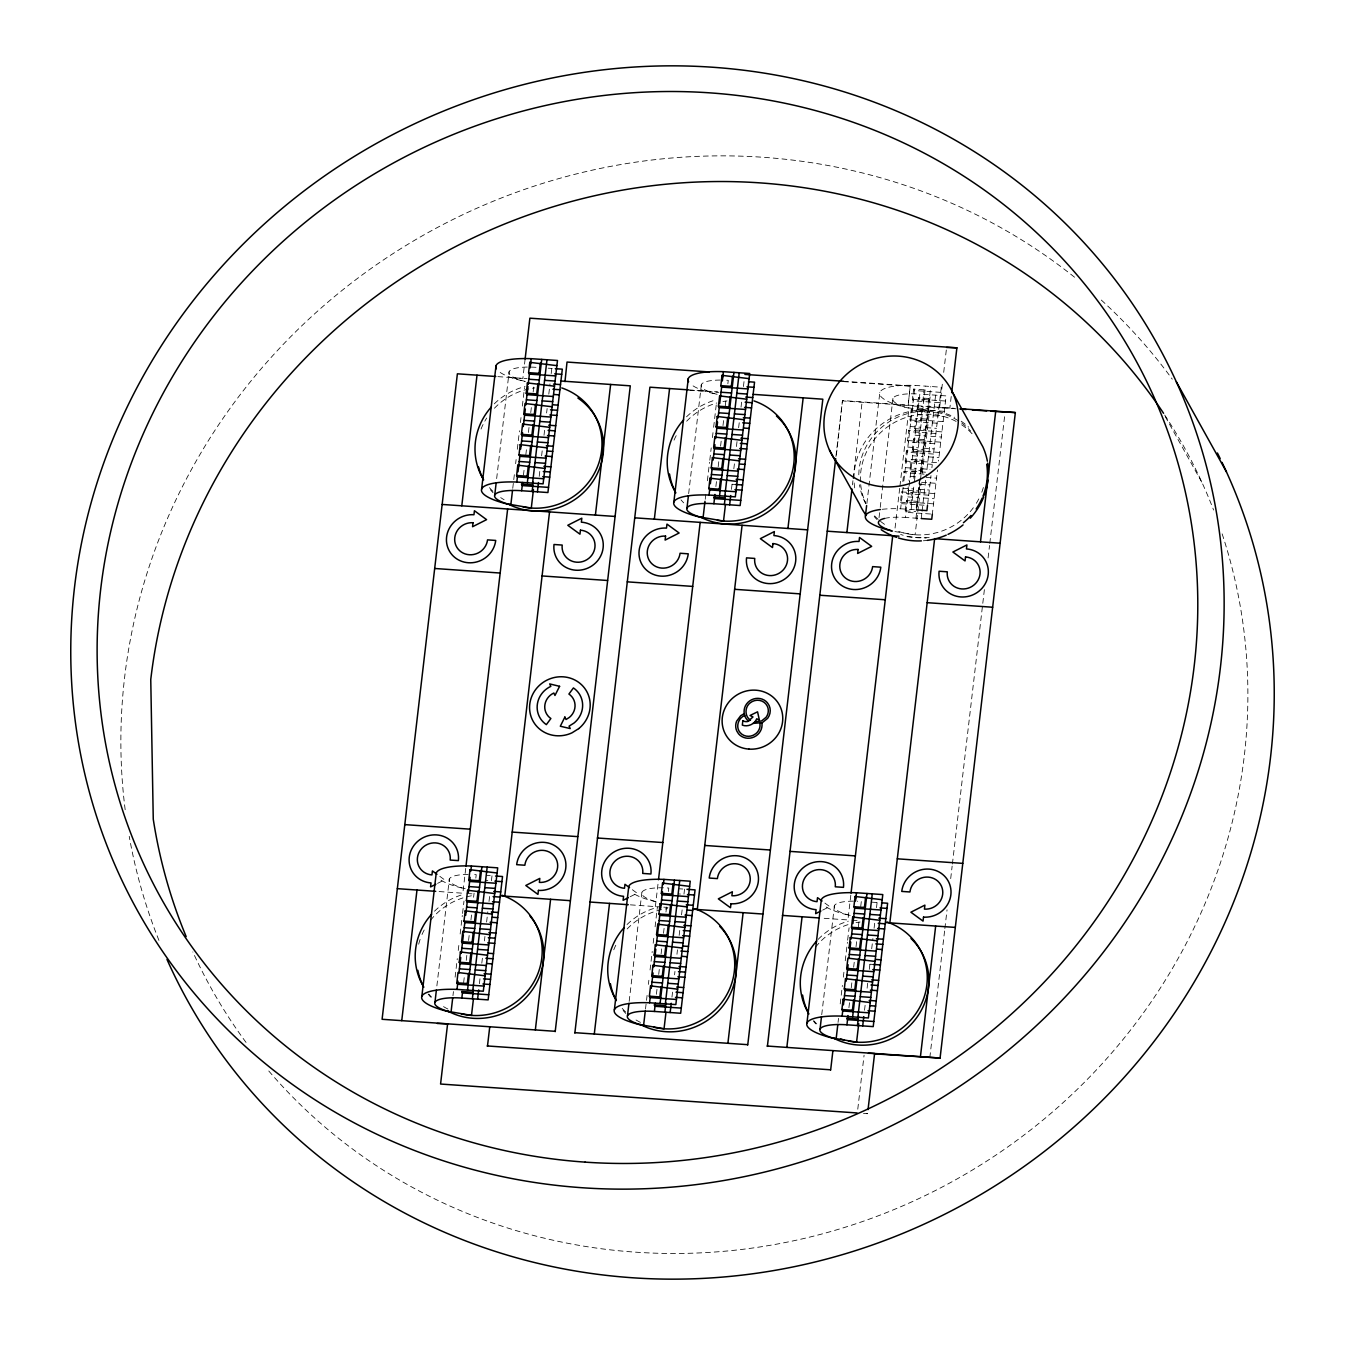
<?xml version="1.0" encoding="UTF-8"?>
<svg xmlns="http://www.w3.org/2000/svg" width="1345" height="1345" viewBox="0 0 1345 1345"><rect width="100%" height="100%" fill="white"/><g stroke="black" fill="none" stroke-linecap="round" stroke-linejoin="round"><path stroke-width="0.75" stroke-dasharray="5 3.75" d="M436.873 985.919L449.348 878.991M496.658 478.585L509.133 371.657M465.723 868.416L462.831 893.214L437.814 891.466M525.105 359.149L522.869 378.365L512.596 377.995M452.962 995.687L453.433 991.568M455.114 977.176L457.283 958.666M458.241 950.444L458.964 944.274M460.158 934.002L462.31 915.491M462.546 913.44L463.991 901.1M512.748 488.336L514.429 473.944M515.639 463.672L516.11 459.553M517.304 449.264L519.473 430.77M520.431 422.549L521.154 416.378M522.348 406.089L524.5 387.579M463.638 982.64L464.479 975.444M466.244 960.364L466.883 954.883M468.564 940.491L469.287 934.321M470.952 919.93L471.675 913.759M473.591 897.3L474.079 893.198M475.827 878.117L476.231 874.687A32.112 8.188 6.7 0 0 472.162 874.469M523.44 475.289L524.281 468.094M525.845 454.728L526.668 447.532M528.434 432.451L529.073 426.97M530.754 412.579L531.477 406.409M533.158 392.017L533.864 385.847M479.408 983.733L480.131 977.563M481.813 963.171L482.536 957.001M484.419 940.895L484.94 936.439M486.604 922.048L487.815 911.776M489.008 901.486L489.731 895.316M492.001 875.78L491.413 880.925L486.15 880.555M539.211 476.399L539.933 470.229M541.615 455.82L542.321 449.667M544.002 435.259L544.725 429.105M546.608 412.982L547.129 408.527M548.81 394.135L550.004 383.863M551.198 373.574L551.803 368.446M629.174 1001.352L641.884 892.374M688.657 493.632L701.367 384.653M655.368 906.58L658.26 881.782M645.499 1009.053L647.18 994.661M648.391 984.389L648.862 980.27M650.055 969.98L652.224 951.487M653.182 943.248L653.905 937.095M655.099 926.806L657.251 908.295M705.234 499.281L706.192 491.059M707.386 480.77L709.538 462.26M709.79 460.209L711.219 447.868M712.413 437.596L713.388 429.358M713.623 427.306L716.263 404.694M656.394 994.291L657.033 988.81M658.714 974.419L659.42 968.249M661.101 953.857L661.824 947.687M663.505 933.295L664.228 927.125M665.977 912.044L666.616 906.564M668.381 891.483L668.784 888.053A32.112 8.188 6.7 0 0 642.607 891.382A32.112 8.188 6.7 0 0 654.712 901.318L657.974 902.125M715.876 486.571L716.515 481.09M718.18 466.698L718.903 460.528M720.584 446.137L721.307 439.966M722.988 425.575L723.711 419.405M725.258 406.039L726.098 398.843M727.864 383.762L728.267 380.332A32.112 8.188 6.7 0 0 724.182 380.131M671.962 997.099L672.685 990.946M674.551 974.822L674.955 971.409M676.955 954.261L677.476 949.805M679.158 935.414L679.881 929.244M681.545 914.852L682.268 908.682M684.555 889.146L683.949 894.29L678.687 893.937M731.445 489.378L732.168 483.225M733.832 468.817L734.555 462.646M736.438 446.54L737.43 437.982M738.64 427.693L739.363 421.523M741.028 407.131L741.751 400.961M743.432 386.57L744.037 381.425M835.934 456.543L842.474 400.558L954.042 408.308M836.355 455.047L842.474 400.558M852.444 484.856L852.932 480.72M853.167 478.635L862.111 401.92M866.886 503.484L879.832 392.437A48.504 12.374 6.7 0 1 915.003 385.41L941.298 387.225L931.9 467.774M879.042 517.657L880 509.419M880.235 507.368L892.945 398.389M821.728 1014.718L834.421 905.74M850.813 895.165L847.922 919.946L822.905 918.215M843.231 381.24L910.195 385.897L908.161 405.467L842.676 400.911M908.161 405.467L910.195 385.897M899.687 488.336L894.644 531.527L915.104 534.789L921.09 483.393M899.923 486.285L909.035 408.14L906.866 407.72A48.504 12.374 6.7 0 1 879.832 392.437M838.053 1022.419L838.523 1018.316M840.205 1003.925L842.374 985.414M843.332 977.193L844.038 971.023M845.248 960.734L847.4 942.24M847.636 940.172L849.082 927.831M923.998 505.216L901.217 503.635L900.41 502.189L901.621 491.917L912.129 492.64L912.936 494.086M915.34 473.524L914.533 472.078L904.008 471.355L902.814 481.628L903.621 483.074L915.003 385.41M932.304 464.344L906.009 462.512L905.219 461.066L906.412 450.794L916.92 451.517L917.727 452.962M934.708 443.783L908.413 441.95L907.606 440.504L908.816 430.232L919.324 430.955L920.131 432.401M937.095 423.221L910.817 421.388L910.01 419.943L911.204 409.67L921.728 410.393L922.519 411.839M939.499 402.659L913.205 400.827L912.414 399.381L913.608 389.092L924.116 389.831L924.923 391.277M882.186 509.301A48.504 12.374 6.7 0 1 900.629 508.78L903.504 484.099M930.589 514.009L906.042 512.311L905.235 510.865L906.446 500.575L916.954 501.315L917.761 502.761M934.725 493.565L908.447 491.749L908.127 486.184M935.616 395.178L926.621 472.28L910.851 471.187L910.044 469.741L911.237 459.452L921.745 460.192L922.552 461.638M939.533 452.441L913.238 450.625L912.431 449.18L913.642 438.89L924.149 439.63L924.956 441.076M941.92 431.879L915.642 430.064L914.835 428.618L916.029 418.329L926.554 419.068L927.361 420.514M944.324 411.318L918.03 409.502L917.24 408.056L918.433 397.767L928.941 398.507L929.748 399.953M884.556 518.447A32.112 8.188 6.7 0 1 905.454 517.455L919.829 394.068L946.123 395.901L938.524 461.016M848.93 1007.674L849.569 1002.193M851.25 987.785L851.973 981.615M853.655 967.223L854.361 961.053M856.042 946.661L856.933 939.129M858.329 927.125L859.169 919.93M860.716 906.564L861.321 901.436A32.112 8.188 6.7 0 0 857.253 901.217M911.742 504.375L910.935 502.929L912.129 492.64M913.81 478.248L914.533 472.078M916.533 463.252L915.726 461.806L916.92 451.517M918.938 442.673L918.131 441.244L919.324 430.955M921.325 422.111L920.518 420.666L921.728 410.393M923.729 401.55L922.922 400.104L924.116 389.831M911.137 509.503L913.928 485.511M914.381 481.745L925.528 386.133M916.231 507.485L916.954 501.315M918.954 492.472L918.147 491.026L919.358 480.753M921.359 471.91L920.552 470.464L921.745 460.192M923.763 451.348L922.956 449.903L924.149 439.63M926.15 430.787L925.343 429.341L926.554 419.068M928.554 410.225L927.747 408.779L928.941 398.507M916.399 509.873L920.114 477.996M920.585 473.894L930.774 386.503M915.962 518.178L916.567 513.033M917.273 506.863L920.165 482.199L935.935 483.292M920.4 480.131L930.353 394.808M922.3 473.104L929.496 411.419L905.773 407.333A32.112 8.188 6.7 0 1 893.668 397.397A32.112 8.188 6.7 0 1 919.829 394.068M921.813 513.403L921.224 518.548L905.454 517.455M922.065 511.352L926.369 474.331M865.104 1005.337L864.499 1010.482L861.002 1010.229M867.105 988.205L868.097 979.631M869.307 969.358L870.013 963.188M871.694 948.797L872.905 938.507M874.099 928.235L874.822 922.065M876.503 907.656L877.091 902.529M927.63 504.442L930.992 475.642M857.774 1109.171L864.078 1055.203M955.976 408.779L939.6 407.653L942.744 380.669M943.702 372.363L946.611 347.447M932.219 515.169L937.482 469.926M951.218 396.489L949.873 408.023L939.6 407.653M929.815 1057.674L944.627 930.656M944.862 928.571L947.048 909.842M950.696 878.604L952.142 866.113M952.394 864.028L984.439 589.177M988.087 557.956L989.55 545.448M989.785 543.38L1004.849 414.277M437.562 883.379L444.573 879.832L438.504 875.376M630.116 896.762L637.126 893.214L631.04 888.742M822.652 910.128L829.663 906.58L823.594 902.125M863.456 1113.542L867.575 1113.677L863.389 1113.391M843.433 381.61L910.397 386.25M940.693 392.37L914.415 390.538L913.608 389.092M548.155 368.177L552.207 368.463M945.518 401.045L919.24 399.213L918.433 397.767M912.414 399.381L922.922 400.104M497.869 376.634L527.055 378.651M688.354 389.848L717.591 391.883M689.699 390.302L718.869 392.32M912.616 405.971L923.124 406.694M928.386 407.064L938.894 407.787M917.24 408.056L927.747 408.779M938.306 412.932L912.011 411.099L911.204 409.67M917.441 414.63L927.949 415.37M933.211 415.739L943.719 416.462M943.131 421.607L916.836 419.774L916.029 418.329M910.01 419.943L920.518 420.666M910.212 426.533L920.72 427.256M925.982 427.626L936.507 428.349M914.835 428.618L925.343 429.341M935.901 433.493L909.607 431.678L908.816 430.232M915.037 435.208L925.562 435.931M930.807 436.301L941.332 437.024M940.727 442.169L914.432 440.336L913.642 438.89M907.606 440.504L918.131 441.244M907.808 447.095L918.332 447.818M923.595 448.188L934.102 448.911M912.431 449.18L922.956 449.903M933.497 454.055L907.219 452.239L906.412 450.794M912.633 455.77L923.158 456.493M928.42 456.863L938.928 457.586M936.574 462.613L912.044 460.898L911.237 459.452M905.219 461.066L915.726 461.806M905.42 467.656L915.928 468.379M921.19 468.749L929.95 469.355M910.044 469.741L920.552 470.464M924.099 474.129L904.815 472.801L904.008 471.355M910.246 476.332L917.256 476.819M926.016 477.425L936.523 478.147M919.392 484.166L929.899 484.906M903.016 488.218L913.541 488.941M918.786 489.311L929.311 490.034M907.64 490.303L918.147 491.026M928.706 495.179L902.411 493.363L901.621 491.917M732.05 484.25L735.547 484.486M907.841 496.893L918.366 497.616M923.611 497.986L934.136 498.709M933.531 503.854L907.253 502.021L906.446 500.575M900.41 502.189L910.935 502.929M900.629 508.78L914.768 509.755M905.235 510.865L915.76 511.588M907.387 536.756L926.251 538.067M486.755 875.41L490.252 875.662M679.292 888.793L682.806 889.028M871.846 902.159L877.495 902.545M467.018 893.5L475.407 894.089M630.368 904.849L661.656 907.018M663.757 907.152L667.944 907.455M852.108 920.232L860.497 920.821M869.896 964.214L873.409 964.449M1165.19 416.462L1202.262 483.074M908.833 480.014L909.64 481.46M864.062 500.155L865.676 503.047A64.224 61.08 -29.1 0 1 860.615 483.746M1164.72 415.067A556.645 529.409 -29.1 0 1 1213.593 510.041M1222.134 533.864A556.645 529.409 -29.1 0 1 956.295 1179.38A556.645 529.409 -29.1 0 1 266.831 1068.703M246.051 1042.425A556.645 529.409 -29.1 0 1 192.839 951.941M158.945 940.407A583.326 554.779 -29.1 0 1 129.221 836.321M125.169 809.724A583.326 554.779 -29.1 0 1 426.735 233.324A583.326 554.779 -29.1 0 1 1075.832 278.247M1101.303 300.069A583.326 554.779 -29.1 0 1 1172.268 379.172M927.277 540.371A68.007 64.678 -29.1 0 1 923.359 540.774M854.714 487.899A68.007 64.678 -29.1 0 1 854.008 480.35M853.974 478.45A68.007 64.678 -29.1 0 1 954.664 417.337M961.204 421.22A68.007 64.678 -29.1 0 1 968.619 427.122M536.033 367.336A32.112 8.188 6.7 0 0 509.856 370.665A32.112 8.188 6.7 0 0 521.961 380.601L525.222 381.408L523.054 380.988A48.504 12.374 6.7 0 1 499.516 371.993M493.077 492.741A64.224 61.08 -29.1 0 1 490.404 489.782M481.022 429.072A64.224 61.08 -29.1 0 1 486.705 418.043M494.422 408.241A64.224 61.08 -29.1 0 1 534.822 387.915M504.123 499.752A64.224 61.08 -29.1 0 1 500.71 497.6M492.892 491.278A64.224 61.08 -29.1 0 1 488.79 486.89M494.287 403.836A64.224 61.08 -29.1 0 1 525.038 386.553M720.264 380.063A32.112 8.188 6.7 0 0 714.195 393.597L717.457 394.404L715.288 393.984A48.504 12.374 6.7 0 1 691.75 384.989M674.03 440.168A64.224 61.08 -29.1 0 1 676.787 434.603M686.656 421.22A64.224 61.08 -29.1 0 1 716.851 402.979M722.954 401.533A64.224 61.08 -29.1 0 1 727.057 400.911M683.697 502.845A64.224 61.08 -29.1 0 1 681.024 499.886M686.522 416.832A64.224 61.08 -29.1 0 1 715.237 400.087M929.176 537.344A64.224 61.08 -29.1 0 1 900.629 534.453M876.89 519.473A64.224 61.08 -29.1 0 1 874.2 516.514M860.481 481.729A64.224 61.08 -29.1 0 1 892.105 423.843A64.224 61.08 -29.1 0 1 958.279 422.616M961.675 424.768A64.224 61.08 -29.1 0 1 973.595 435.477M983.363 487.478A64.224 61.08 -29.1 0 1 981.379 493.296M978.807 498.928A64.224 61.08 -29.1 0 1 974.537 506.056M973.326 507.737A64.224 61.08 -29.1 0 1 895.215 530.115M884.522 524.331A64.224 61.08 -29.1 0 1 879.714 520.7M878.184 519.372A64.224 61.08 -29.1 0 1 872.602 513.622M865.827 503.719A64.224 61.08 -29.1 0 1 859.489 484.839M858.799 474.785A64.224 61.08 -29.1 0 1 894.156 418.883A64.224 61.08 -29.1 0 1 960.061 421.876M961.709 423.019A64.224 61.08 -29.1 0 1 970.687 431.089M853.318 901.15A32.112 8.188 6.7 0 0 847.249 914.684L850.528 915.508L848.359 915.071A48.504 12.374 6.7 0 1 824.821 906.076M815.692 1023.864A64.224 61.08 -29.1 0 1 813.221 1020.737M815.608 947.065A64.224 61.08 -29.1 0 1 849.905 924.065M856.008 922.636A64.224 61.08 -29.1 0 1 860.127 921.997M816.768 1023.932A64.224 61.08 -29.1 0 1 814.078 1020.973M818.113 939.432A64.224 61.08 -29.1 0 1 848.308 921.174M655.805 901.705A48.504 12.374 6.7 0 1 632.268 892.71M625.828 1013.457A64.224 61.08 -29.1 0 1 623.138 1010.498M613.774 949.789A64.224 61.08 -29.1 0 1 616.329 944.156M627.173 928.958A64.224 61.08 -29.1 0 1 667.574 908.632M640.439 1022.402A64.224 61.08 -29.1 0 1 635.143 1019.426M625.644 1011.978A64.224 61.08 -29.1 0 1 621.541 1007.607M627.039 924.553A64.224 61.08 -29.1 0 1 657.789 907.27M468.228 874.418A32.112 8.188 6.7 0 0 462.159 887.935L465.437 888.759L463.268 888.339A48.504 12.374 6.7 0 1 439.731 879.344M430.602 997.133A64.224 61.08 -29.1 0 1 428.13 994.005M418.682 944.207A64.224 61.08 -29.1 0 1 421.22 936.406M422.011 934.523A64.224 61.08 -29.1 0 1 424.768 928.958M430.518 920.333A64.224 61.08 -29.1 0 1 475.037 895.249M447.902 1009.036A64.224 61.08 -29.1 0 1 442.589 1006.043M431.678 997.2A64.224 61.08 -29.1 0 1 428.988 994.241M434.502 911.187A64.224 61.08 -29.1 0 1 463.218 894.442"/><path stroke-width="1.5" d="M401.751 1020.653L416.984 890.02M461.789 505.821L477.021 375.188M421.842 996.426L436.234 873.056A48.504 12.374 6.7 0 1 471.406 866.012L497.7 867.844L483.309 991.215L457.014 989.399A48.504 12.374 6.7 0 0 421.842 996.426A48.504 12.374 6.7 0 0 448.877 1011.709L451.046 1012.129L452.727 997.738M512.512 490.404L510.831 504.795L508.662 504.358A48.504 12.374 6.7 0 1 481.628 489.092L496.019 365.705M434.956 1002.378L436.385 990.038M494.741 495.027L496.187 482.687M465.958 866.348L507.637 508.998M525.105 359.149L529.896 318.177L956.9 347.817L951.672 392.639M483.914 986.07L457.619 984.254L456.812 982.808L458.006 972.519L485.108 975.797M486.302 965.508L460.024 963.692L459.217 962.247L460.41 951.957L487.495 955.236M488.706 944.947L462.411 943.131L461.604 941.685L462.814 931.396L489.899 934.674M491.093 924.385L464.815 922.569L464.008 921.123L465.202 910.834L492.304 914.112M493.497 903.823L467.203 902.007L466.412 900.562L467.606 890.272L494.691 893.551M495.901 883.261L469.607 881.446L468.8 880L470.01 869.711L497.095 872.989M543.699 478.736L517.421 476.903L516.614 475.457L517.808 465.185L544.893 468.447M546.104 458.174L519.809 456.342L519.002 454.896L520.212 444.623L547.297 447.885M548.491 437.613L522.213 435.78L521.406 434.334L522.6 424.062L549.701 427.323M550.895 417.051L524.6 415.218L523.81 413.772L525.004 403.5L552.089 406.762M553.299 396.489L527.005 394.657L526.198 393.211L527.408 382.921L554.493 386.2M555.687 375.911L529.409 374.095L528.602 372.649L529.795 362.36L556.897 365.638M457.014 989.399L457.972 981.161M458.931 972.939L460.73 957.522M463.369 934.893L461.217 953.403L460.41 951.957M464.933 921.544L463.621 932.842L462.814 931.396M465.656 915.373L467.337 900.965M468.295 892.744L470.094 877.327M471.406 866.012L470.8 871.156L470.01 869.711M481.628 489.092A48.504 12.374 6.7 0 1 516.816 482.048L517.539 475.878M518.01 471.759L519.927 455.316M520.649 449.146L522.566 432.703M523.289 426.533L525.323 409.048M525.811 404.929L527.963 386.435M529.526 373.069L528.198 384.367L527.408 382.921M530.115 367.925L531.208 358.678L557.486 360.494L543.094 483.864L516.816 482.048M473.423 998.948L471.49 1015.408L447.784 1011.322A32.112 8.188 6.7 0 1 435.679 1001.386A32.112 8.188 6.7 0 1 461.839 998.057L462.562 991.887M533.444 489.546L531.292 508.057L507.569 503.971A32.112 8.188 6.7 0 1 495.481 494.052A32.112 8.188 6.7 0 1 521.641 490.723L522.6 482.485M468.127 984.977L467.337 983.531L468.531 973.259M470.531 964.415L469.724 962.97L470.918 952.697M472.936 943.854L472.129 942.408L473.322 932.135M475.323 923.292L474.516 921.846L475.726 911.574M477.727 902.73L476.92 901.284L478.114 891.012M480.131 882.169L479.324 880.723L480.518 870.45M527.929 477.643L527.122 476.197L528.316 465.908M530.333 457.081L529.526 455.636L530.72 445.346M532.721 436.503L531.914 435.074L533.124 424.785M535.125 415.941L534.318 414.495L535.512 404.223M537.512 395.38L536.722 393.934L537.916 383.661M539.917 374.818L539.11 373.372L540.32 363.1M467.539 990.122L481.93 866.752M527.324 482.771L541.716 359.401M472.784 990.492L487.176 867.105M472.364 998.797L473.44 989.533M532.586 483.141L546.978 359.771M532.149 491.446L533.242 482.199M477.609 999.15L478.702 989.903M537.412 491.816L538.488 482.552M487.462 1046.326L489.714 1027.109M504.745 896.123L549.55 511.907M709.319 371.943L567.018 362.057L564.984 381.627M535.344 1029.934L550.593 899.301M595.398 515.085L610.63 384.451M555.199 1031.665L630.284 385.83L560.596 380.988M574.853 1033.027L649.921 387.192L688.354 389.848M594.288 1034.019L609.52 903.403M654.342 519.187L669.575 388.554M614.379 1009.809L628.771 886.422A48.504 12.374 6.7 0 1 663.959 879.395L690.237 881.21L675.846 1004.58L649.568 1002.765A48.504 12.374 6.7 0 0 614.379 1009.809A48.504 12.374 6.7 0 0 641.414 1025.075L643.582 1025.512L645.264 1011.104M704.982 501.332L703.065 517.791L700.896 517.354A48.504 12.374 6.7 0 1 673.862 502.088L688.253 378.702M627.493 1015.744L628.939 1003.404M686.976 508.023L688.421 495.683M658.495 879.731L700.173 522.364M676.451 999.453L650.156 997.62L649.366 996.174L650.56 985.902L677.645 989.163M678.855 978.891L652.56 977.058L651.753 975.613L652.964 965.34L680.049 968.602M681.242 958.329L654.965 956.497L654.158 955.051L655.351 944.762L682.453 948.04M683.647 937.768L657.352 935.935L656.545 934.489L657.755 924.2L684.84 927.478M686.051 917.189L659.756 915.373L658.949 913.928L660.143 903.638L687.245 906.917M688.438 896.627L662.16 894.812L661.353 893.366L662.547 883.077L689.632 886.355M735.934 491.732L709.639 489.899L708.832 488.454L710.042 478.181L737.127 481.443M738.338 471.17L712.043 469.338L711.236 467.892L712.43 457.619L739.531 460.881M740.725 450.609L714.447 448.776L713.64 447.33L714.834 437.041L741.919 440.319M743.129 430.03L716.835 428.214L716.028 426.768L717.238 416.479L744.323 419.758M745.517 409.468L719.239 407.653L718.432 406.207L719.625 395.918L746.727 399.196M747.921 388.907L721.643 387.091L720.836 385.645L722.03 375.356L749.115 378.634M649.568 1002.765L650.291 996.595M651.249 988.373L653.048 972.939M655.805 949.301L653.754 966.786L652.964 965.34M659.874 914.348L656.158 946.207L655.351 944.762M660.479 909.203L662.513 891.718M663.959 879.395L663.354 884.522L662.547 883.077M673.862 502.088A48.504 12.374 6.7 0 1 709.05 495.044L709.756 488.874M710.362 483.729L712.161 468.312M713.119 460.091L714.918 444.657M717.558 422.044L715.641 438.487L714.834 437.041M719.356 406.627L718.045 417.925L717.238 416.479M719.709 403.534L721.761 386.065M722.349 380.921L723.425 371.674L749.72 373.49L735.328 496.86L709.05 495.044M665.96 1012.331L664.043 1028.774L640.321 1024.688A32.112 8.188 6.7 0 1 628.233 1014.769A32.112 8.188 6.7 0 1 654.393 1011.44L655.351 1003.202M725.443 504.61L723.526 521.053L699.803 516.968A32.112 8.188 6.7 0 1 687.698 507.048A32.112 8.188 6.7 0 1 713.876 503.719L714.952 494.456M660.681 998.36L659.874 996.914L661.067 986.625M663.068 977.781L662.278 976.336L663.472 966.063M665.472 957.22L664.665 955.774L665.876 945.501M667.877 936.658L667.07 935.212L668.263 924.94M670.264 916.096L669.474 914.65L670.667 904.378M672.668 895.535L671.861 894.089L673.055 883.816M720.163 490.622L719.356 489.193L720.55 478.904M722.551 470.061L721.761 468.615L722.954 458.342M724.955 449.499L724.148 448.053L725.342 437.781M727.359 428.937L726.552 427.491L727.746 417.219M729.747 408.376L728.94 406.93L730.15 396.657M732.151 387.814L731.344 386.368L732.537 376.096M660.076 1003.488L674.467 880.118M719.558 495.767L733.95 372.397M665.338 1003.858L679.729 880.487M724.82 496.137L739.212 372.767M664.901 1012.163L665.977 1002.916M724.383 504.442L725.459 495.195M670.163 1012.533L671.239 1003.269M729.646 504.812L730.722 495.548M697.282 909.489L742.087 525.273M727.897 1043.3L743.129 912.667M787.935 528.467L803.167 397.834M747.736 1045.031L822.821 399.196L753.066 394.354M767.39 1046.393L835.699 458.611M786.842 1047.402L802.074 916.769M846.879 532.553L851.957 489.008M865.44 515.824L866.634 505.535M806.933 1023.175L821.324 899.805A48.504 12.374 6.7 0 1 856.496 892.761L882.791 894.576L868.399 1017.963L842.104 1016.131A48.504 12.374 6.7 0 0 806.933 1023.175A48.504 12.374 6.7 0 0 833.967 1038.441L836.136 1038.878L837.817 1024.486M820.046 1029.11L821.476 1016.77M830.638 1070.149L832.874 1050.933M851.049 893.097L892.727 535.73M868.988 1012.819L842.71 1010.986L841.903 1009.54L843.096 999.268L870.198 1002.529M871.392 992.257L845.097 990.424L844.307 988.978L845.501 978.706L872.586 981.968M873.796 971.695L847.501 969.863L846.694 968.417L847.905 958.144L874.99 961.406M876.183 951.134L849.905 949.301L849.098 947.855L850.292 937.583L877.394 940.844M878.588 930.572L852.293 928.739L851.503 927.293L852.696 917.021L879.781 920.283M880.992 910.01L854.697 908.178L853.89 906.732L855.101 896.459L882.186 899.721M842.104 1016.131L842.827 1009.961M843.433 1004.816L845.232 989.399M846.19 981.178L848.107 964.718M848.829 958.565L850.746 942.105M851.217 938.003L852.427 927.714M852.898 923.595L854.815 907.152M855.538 900.982L856.496 892.761M858.749 1023.646L856.58 1042.14L832.874 1038.054A32.112 8.188 6.7 0 1 820.769 1028.135A32.112 8.188 6.7 0 1 846.93 1024.806L848.006 1015.542M853.218 1011.726L852.411 1010.28L853.621 999.991M855.622 991.164L854.815 989.718L856.008 979.429M858.026 970.602L857.219 969.157L858.413 958.867M860.413 950.041L859.606 948.595L860.817 938.306M862.817 929.479L862.01 928.033L863.204 917.744M865.205 908.917L864.415 907.471L865.608 897.182M852.629 1016.87L867.004 893.484M857.875 1017.223L872.266 893.853M857.454 1025.529L858.53 1016.282M862.7 1025.899L863.793 1016.652M927.512 505.468L926.907 510.612L916.399 509.873M932.337 514.143L931.732 519.271L921.224 518.548M868.046 1109.591L874.603 1053.488L868.433 1053.269M889.835 922.855L934.64 538.656L1000.125 543.195M920.434 1056.682L935.666 926.049M980.488 541.833L995.72 411.2M874.553 1053.841L940.088 1058.044L1015.357 412.562L960.296 408.745M435.814 884.27L430.551 886.927L431.022 882.925A25 23.773 -29.1 0 1 409.25 857.219A25 23.773 -29.1 0 1 436.621 834.909A25 23.773 -29.1 0 1 458.376 860.615L450.188 860.06A16.661 15.854 -29.1 0 0 435.679 842.911A16.661 15.854 -29.1 0 0 417.438 857.774A16.661 15.854 -29.1 0 0 431.947 874.922L432.417 870.921L436.974 874.267M628.35 897.636L623.088 900.309L623.559 896.308A25 23.773 -29.1 0 1 601.803 870.585A25 23.773 -29.1 0 1 629.157 848.275A25 23.773 -29.1 0 1 650.913 873.998L642.725 873.426A16.661 15.854 -29.1 0 0 628.233 856.277A16.661 15.854 -29.1 0 0 609.991 871.156A16.661 15.854 -29.1 0 0 624.5 888.288L624.954 884.287L629.527 887.633M820.904 911.019L815.642 913.675L816.096 909.674A25 23.773 -29.1 0 1 794.34 883.951A25 23.773 -29.1 0 1 821.711 861.641A25 23.773 -29.1 0 1 843.466 887.364L835.279 886.792A16.661 15.854 -29.1 0 0 820.769 869.643A16.661 15.854 -29.1 0 0 802.528 884.522A16.661 15.854 -29.1 0 0 817.037 901.671L817.508 897.67L822.064 900.999M744.172 713.691L740.675 715.725L736.606 721.223A13.332 12.677 -29.1 0 0 736.791 731.024L738.556 733.832A13.332 12.677 -29.1 0 0 761.909 722.988L761.858 722.803M744.71 715.506C738.17 718.028 735.379 727.124 740.103 732.571A11.332 10.777 -29.1 0 0 753.334 735.227L755.856 733.664A11.332 10.777 -29.1 0 0 760.009 726.182L759.959 723.408M946.611 347.447L956.9 347.817M1015.357 412.562L990.761 411.2M437.31 1023.478L447.599 1023.848L440.572 1084.036L857.101 1112.954M744.895 374.414L843.231 381.24M748.476 381.745L754.545 382.165L740.154 505.535L713.876 503.719M555.3 368.681L562.311 369.169L547.919 492.539L521.641 490.723M746.946 386.822L753.94 387.31M554.712 373.826L561.722 374.313M720.836 385.645L731.344 386.368M528.602 372.649L539.11 373.372M495.784 376.482L457.384 373.809L382.098 1019.291L554.997 1031.296M721.038 392.236L731.545 392.959M736.808 393.328L747.316 394.051M960.061 409.065L966.198 409.502M972.334 409.922L986.675 410.914M528.804 379.24L539.311 379.962M544.574 380.332L555.098 381.055M745.735 397.094L752.746 397.582M553.501 384.098L560.512 384.586M745.147 402.239L752.141 402.727M552.913 389.243L559.923 389.731M744.542 407.384L751.552 407.871M554.056 394.505L559.318 394.875M718.432 406.207L728.94 406.93M526.198 393.211L536.722 393.934M718.633 412.797L729.158 413.52M734.404 413.89L744.928 414.613M526.399 399.801L536.924 400.524M542.186 400.894L552.694 401.617M743.348 417.656L750.359 418.144M552.862 404.795L558.125 405.148M742.743 422.801L749.753 423.288M550.508 409.805L557.519 410.292M743.886 428.063L749.148 428.433M549.903 414.949L556.914 415.437M716.028 426.768L726.552 427.491M523.81 413.772L534.318 414.495M716.246 433.359L726.754 434.082M732.016 434.452L742.524 435.175M524.012 420.363L534.52 421.086M539.782 421.456L550.29 422.179M740.944 438.218L747.954 438.705M548.71 425.222L555.72 425.709M740.338 443.362L747.349 443.85M548.104 430.366L555.115 430.854M739.75 448.507L746.761 448.995M547.516 435.511L554.527 435.999M713.64 447.33L724.148 448.053M521.406 434.334L531.914 435.074M713.842 453.921L724.35 454.644M729.612 455.013L740.137 455.736M521.608 440.925L532.132 441.648M537.378 442.017L547.903 442.74M738.539 458.779L745.55 459.267M546.305 445.783L553.316 446.271M739.7 464.042L744.962 464.412M547.465 451.046L552.728 451.416M737.346 469.069L744.357 469.556M545.112 456.073L552.122 456.56M711.236 467.892L721.761 468.615M519.002 454.896L529.526 455.636M711.438 474.482L721.962 475.205M727.208 475.575L737.732 476.298M519.204 461.486L529.728 462.209M534.991 462.579L545.498 463.302M736.152 479.341L743.163 479.829M543.918 466.345L550.929 466.833M735.547 484.486L742.558 484.973M543.313 471.49L550.324 471.977M734.942 489.63L741.952 490.118M542.724 476.634L549.718 477.122M708.832 488.454L719.356 489.193M516.614 475.457L527.122 476.197M740.759 500.39L714.464 498.575L713.674 497.129L724.182 497.852L724.989 499.298M548.525 487.394L522.247 485.579L521.44 484.133L531.947 484.856L532.755 486.302M442.152 504.442L615.035 516.446M634.689 517.825L807.588 529.829M827.225 531.191L899.015 536.167M434.67 568.481L500.172 573.037M542.085 575.946L607.57 580.485M627.224 581.847L692.709 586.403M734.622 589.312L800.124 593.868M819.761 595.23L885.262 599.769M927.176 602.678L992.66 607.234M404.811 824.62L470.296 829.176M512.21 832.084L577.694 836.624M597.348 838.002L662.833 842.542M704.746 845.45L770.248 850.006M789.885 851.368L855.386 855.908M897.3 858.816L962.785 863.372M495.515 876.032L502.526 876.52L488.134 999.89L461.839 998.057M686.976 889.314L695.062 889.886L680.671 1013.256L654.393 1011.44M881.547 902.831L887.616 903.252L873.224 1026.622L846.93 1024.806M494.91 881.16L501.92 881.647M687.463 894.543L694.474 895.03M880 907.909L887.011 908.396M468.8 880L479.324 880.723M661.353 893.366L671.861 894.089M853.89 906.732L864.415 907.471M469.001 886.574L479.526 887.313M484.788 887.666L495.296 888.406M661.555 899.956L672.063 900.679M677.325 901.049L687.833 901.772M854.092 913.322L864.616 914.045M869.879 914.415L880.387 915.138M493.716 891.449L500.727 891.937M686.253 904.815L693.263 905.303M878.806 918.181L885.817 918.669M397.33 888.658L435.73 891.331M500.542 895.82L570.23 900.662M589.883 902.024L628.283 904.697M693.095 909.203L762.783 914.028M782.42 915.407L818.735 917.929M885.632 922.569L955.32 927.411M493.111 896.594L500.121 897.081M687.413 910.077L692.675 910.447M878.201 923.326L885.212 923.813M492.522 901.722L499.516 902.209M685.059 915.104L692.07 915.592M877.596 928.47L884.606 928.958M466.412 900.562L476.92 901.284M658.949 913.928L669.474 914.65M851.503 927.293L862.01 928.033M466.614 907.135L477.122 907.875M482.384 908.245L492.892 908.968M659.151 920.518L669.675 921.241M674.921 921.611L685.446 922.334M851.704 933.884L862.212 934.607M867.475 934.977L877.982 935.7M491.312 912.011L498.322 912.498M683.865 925.377L690.876 925.864M876.402 938.76L883.413 939.23M492.472 917.273L497.717 917.643M683.26 930.521L690.271 931.009M875.797 943.887L882.808 944.375M490.118 922.3L497.129 922.771M682.655 935.666L689.666 936.154M876.957 949.15L882.219 949.52M464.008 921.123L474.516 921.846M656.545 934.489L667.07 935.212M849.098 947.855L859.606 948.595M464.21 927.697L474.735 928.437M479.98 928.807L490.505 929.529M656.763 941.08L667.271 941.803M672.534 942.172L683.041 942.895M849.3 954.446L859.825 955.169M865.07 955.538L875.595 956.278M488.924 932.573L495.918 933.06M683.21 946.073L688.472 946.426M875.763 959.439L881.009 959.809M488.319 937.717L495.33 938.205M680.856 951.083L687.867 951.571M873.409 964.449L880.42 964.937M487.714 942.862L494.725 943.349M682.016 956.345L687.278 956.715M872.804 969.594L879.815 970.081M461.604 941.685L472.129 942.408M654.158 955.051L664.665 955.774M846.694 968.417L857.219 969.157M461.823 948.259L472.33 948.998M477.593 949.368L488.1 950.091M654.359 961.641L664.867 962.364M670.129 962.734L680.654 963.457M846.896 975.007L857.421 975.73M862.683 976.1L873.191 976.84M488.269 953.252L493.531 953.622M679.057 966.5L686.068 966.988M871.61 979.883L878.621 980.37M485.915 958.279L492.926 958.766M678.468 971.645L685.479 972.132M871.005 985.011L878.016 985.498M487.075 963.541L492.337 963.911M677.863 976.789L684.874 977.277M870.4 990.155L877.411 990.643M459.217 962.247L469.724 962.97M651.753 975.613L662.278 976.336M844.307 988.978L854.815 989.718M459.418 968.837L469.926 969.56M475.188 969.93L485.696 970.653M651.955 982.203L662.48 982.926M667.742 983.296L678.25 984.019M844.509 995.569L855.016 996.292M860.279 996.662L870.787 997.402M484.116 973.696L491.127 974.184M676.669 987.062L683.68 987.549M869.206 1000.445L876.217 1000.932M483.528 978.841L490.538 979.328M676.064 992.206L683.075 992.694M870.366 1005.707L875.612 1006.06M482.922 983.985L489.933 984.473M675.459 997.351L682.47 997.839M868.013 1010.717L875.023 1011.205M456.812 982.808L467.337 983.531M649.366 996.174L659.874 996.914M841.903 1009.54L852.411 1010.28M488.739 994.745L462.445 992.929L461.638 991.484L472.162 992.206L472.952 993.652M681.276 1008.111L654.981 1006.295L654.191 1004.849L664.699 1005.572L665.506 1007.018M873.813 1021.494L847.535 1019.661L846.728 1018.215L857.236 1018.955L858.043 1020.401M574.651 1032.657L747.534 1044.661M767.188 1046.04L940.088 1058.044M487.26 1045.956L830.437 1069.796M754.814 721.811L761.589 720.954L766.129 717.255A11.332 10.777 -29.1 0 0 767.39 706.36L765.893 703.99A11.332 10.777 -29.1 0 0 750.14 702.897C744.642 707.083 744.525 716.364 750.476 720.197M753.099 723.391L762.346 722.635L767.676 718.297A13.282 12.626 -29.1 0 0 769.155 705.553L767.39 702.762A13.282 12.626 -29.1 0 0 746.559 703.973C742.675 709.134 743.331 717.272 748.661 721.155M1176.337 381.829A583.326 554.779 -29.1 0 1 582.116 1187.736A583.326 554.779 -29.1 0 1 183.895 312.914A583.326 554.779 -29.1 0 1 1176.337 381.829L1226.438 471.843M952.798 392.824A68.007 64.678 -29.1 0 1 883.53 486.789A68.007 64.678 -29.1 0 1 837.111 384.788A68.007 64.678 -29.1 0 1 952.798 392.824L982.859 446.826A68.007 64.678 -29.1 0 1 987.381 461.2M829.478 450.104L859.539 504.123A68.007 64.678 -29.1 0 0 866.247 515.438M722.03 375.356L722.837 376.802M719.625 395.918L720.432 397.363M712.43 457.619L713.237 459.048M710.042 478.181L710.849 479.627M855.101 896.459L855.891 897.905M852.696 917.021L853.503 918.467M850.292 937.583L851.099 939.029M529.795 362.36L530.602 363.806M845.501 978.706L846.308 980.152M843.096 999.268L843.903 1000.714M522.6 424.062L523.407 425.508M520.212 444.623L521.003 446.069M517.808 465.185L518.615 466.631M660.143 903.638L660.95 905.084M657.755 924.2L658.562 925.646M650.56 985.902L651.367 987.348M467.606 890.272L468.413 891.718M465.202 910.834L466.009 912.28M186.182 936.641A556.645 529.409 -29.1 0 1 153.263 819.206L150.758 679.544A556.645 529.409 -29.1 0 1 575.475 200.422A556.645 529.409 -29.1 0 1 1163.56 413.302M1217.393 452.996A583.326 554.779 -29.1 0 1 1220.201 458.628M1222.017 462.394A583.326 554.779 -29.1 0 1 930.471 1221.176A583.326 554.779 -29.1 0 1 166.982 959.422M987.701 463.05A68.007 64.678 -29.1 0 1 988.424 474.415M988.003 480.115A68.007 64.678 -29.1 0 1 984.439 495.061M983.767 496.86A68.007 64.678 -29.1 0 1 970.249 518.195M963.054 524.937A68.007 64.678 -29.1 0 1 948.006 534.352M946.224 535.159A68.007 64.678 -29.1 0 1 927.277 540.371M921.392 540.892A68.007 64.678 -29.1 0 1 898.376 537.95M896.56 537.361A68.007 64.678 -29.1 0 1 881.21 529.728M561.773 387.915A64.224 61.08 -29.1 0 1 598.962 462.697A64.224 61.08 -29.1 0 1 523.121 506.964M483.006 478.736A64.224 61.08 -29.1 0 1 491.396 406.896M496.389 368.765A48.504 12.374 6.7 0 1 531.208 358.678M577.879 398.036A64.224 61.08 -29.1 0 1 593.498 480.468A64.224 61.08 -29.1 0 1 509.301 504.577M483.628 479.879A64.224 61.08 -29.1 0 1 478.517 466.883M753.99 400.911A64.224 61.08 -29.1 0 1 791.499 474.718A64.224 61.08 -29.1 0 1 717.389 520.33M675.24 491.732A64.224 61.08 -29.1 0 1 683.613 419.875M688.606 381.745A48.504 12.374 6.7 0 1 723.425 371.674M776.435 415.992A64.224 61.08 -29.1 0 1 782.74 497.734A64.224 61.08 -29.1 0 1 699.719 516.631M675.862 492.875A64.224 61.08 -29.1 0 1 669.524 473.995M986.709 464.26A64.224 61.08 -29.1 0 1 982.976 496.187M982.186 498.087A64.224 61.08 -29.1 0 1 976.151 508.948M971.006 515.471A64.224 61.08 -29.1 0 1 963.423 522.717M891.382 530.703A32.112 8.188 6.7 0 1 884.556 518.447M892.475 531.09A48.504 12.374 6.7 0 1 880.454 509.503M887.061 922.014A64.224 61.08 -29.1 0 1 924.25 996.796A64.224 61.08 -29.1 0 1 848.409 1041.047M844.408 1040.105A64.224 61.08 -29.1 0 1 840.507 1038.912M808.295 1012.819A64.224 61.08 -29.1 0 1 816.684 940.979M910.985 938.457A64.224 61.08 -29.1 0 1 915.155 1019.661A64.224 61.08 -29.1 0 1 832.79 1037.718M808.933 1013.962A64.224 61.08 -29.1 0 1 802.595 995.081M694.508 908.632A64.224 61.08 -29.1 0 1 731.377 984.405A64.224 61.08 -29.1 0 1 653.855 1027.244M615.758 999.453A64.224 61.08 -29.1 0 1 624.13 927.596M719.861 926.503A64.224 61.08 -29.1 0 1 721.962 1007.102A64.224 61.08 -29.1 0 1 640.237 1024.352M616.38 1000.596A64.224 61.08 -29.1 0 1 610.378 983.683M501.971 895.266A64.224 61.08 -29.1 0 1 538.841 971.023A64.224 61.08 -29.1 0 1 461.301 1013.861M423.221 986.087A64.224 61.08 -29.1 0 1 431.594 914.23M529.997 916.079A64.224 61.08 -29.1 0 1 528.081 995.317A64.224 61.08 -29.1 0 1 447.7 1010.986M423.843 987.23A64.224 61.08 -29.1 0 1 417.841 970.3M473.02 522.734L472.549 526.736L486.587 519.641L474.415 510.73L473.961 514.731A25 23.773 -29.1 0 0 446.59 537.042A25 23.773 -29.1 0 0 468.363 562.748A25 23.773 -29.1 0 0 495.717 540.438L487.529 539.883A16.661 15.854 -29.1 0 1 469.287 554.745A16.661 15.854 -29.1 0 1 454.778 537.596A16.661 15.854 -29.1 0 1 473.02 522.734M538.42 890.39L537.95 894.391L525.794 885.481L539.816 878.386L539.362 882.387A16.661 15.854 -29.1 0 0 557.587 867.508A16.661 15.854 -29.1 0 0 543.094 850.359A16.661 15.854 -29.1 0 0 524.853 865.238L516.665 864.667A25 23.773 -29.1 0 1 544.019 842.357A25 23.773 -29.1 0 1 565.774 868.08A25 23.773 -29.1 0 1 538.42 890.39M580.435 530.182L579.964 534.184L567.792 525.273L581.83 518.178L581.359 522.179A25 23.773 -29.1 0 1 603.115 547.903A25 23.773 -29.1 0 1 575.761 570.213A25 23.773 -29.1 0 1 554.005 544.49L562.193 545.061A16.661 15.854 -29.1 0 0 576.702 562.21A16.661 15.854 -29.1 0 0 594.927 547.331A16.661 15.854 -29.1 0 0 580.435 530.182M665.573 536.1L665.102 540.102L679.124 533.007L666.969 524.096L666.498 528.097A25 23.773 -29.1 0 0 639.144 550.408A25 23.773 -29.1 0 0 660.899 576.131A25 23.773 -29.1 0 0 688.253 553.821L680.066 553.249A16.661 15.854 -29.1 0 1 661.841 568.111A16.661 15.854 -29.1 0 1 647.332 550.979A16.661 15.854 -29.1 0 1 665.573 536.1M742.843 720.735L742.339 725.123C747.77 727.241 754.595 724.215 756.747 718.785L759.387 720.079L757.554 711.824L750.039 715.49L752.981 716.935L748.089 721.391A6.977 6.641 -29.1 0 1 742.877 720.769L742.877 720.769M730.957 903.756L730.503 907.757L718.331 898.847L732.369 891.752L731.899 895.753A16.661 15.854 -29.1 0 0 750.14 880.874A16.661 15.854 -29.1 0 0 735.631 863.742A16.661 15.854 -29.1 0 0 717.389 878.604L709.202 878.033A25 23.773 -29.1 0 1 736.572 855.739A25 23.773 -29.1 0 1 758.328 881.446A25 23.773 -29.1 0 1 730.957 903.756M772.971 543.565L772.501 547.566L760.345 538.656L774.367 531.561L773.913 535.562A25 23.773 -29.1 0 1 795.668 561.268A25 23.773 -29.1 0 1 768.298 583.579A25 23.773 -29.1 0 1 746.542 557.856L754.73 558.427A16.661 15.854 -29.1 0 0 769.239 575.576A16.661 15.854 -29.1 0 0 787.481 560.714A16.661 15.854 -29.1 0 0 772.971 543.565M858.11 549.466L857.639 553.467L871.678 546.373L859.505 537.462L859.051 541.463A25 23.773 -29.1 0 0 831.681 563.774A25 23.773 -29.1 0 0 853.436 589.497A25 23.773 -29.1 0 0 880.807 567.187L872.619 566.615A16.661 15.854 -29.1 0 1 854.378 581.494A16.661 15.854 -29.1 0 1 839.868 564.345A16.661 15.854 -29.1 0 1 858.11 549.466M923.511 917.122L923.04 921.123L910.884 912.213L924.906 905.118L924.435 909.119A16.661 15.854 -29.1 0 0 942.677 894.257A16.661 15.854 -29.1 0 0 928.185 877.108A16.661 15.854 -29.1 0 0 909.943 891.97L901.755 891.416A25 23.773 -29.1 0 1 929.109 869.105A25 23.773 -29.1 0 1 950.865 894.828A25 23.773 -29.1 0 1 923.511 917.122M965.525 556.931L965.054 560.932L952.882 552.022L966.92 544.927L966.45 548.928A25 23.773 -29.1 0 1 988.205 574.651A25 23.773 -29.1 0 1 960.851 596.945A25 23.773 -29.1 0 1 939.096 571.238L947.284 571.81A16.661 15.854 -29.1 0 0 961.776 588.942A16.661 15.854 -29.1 0 0 980.017 574.08A16.661 15.854 -29.1 0 0 965.525 556.931M564.883 717.07L560.31 726.233L570.213 728.57L569.086 726.132L574.046 723.022A22.999 21.873 -29.1 0 0 573.424 687.934L568.918 694.054A15.333 14.576 -29.1 0 1 569.322 717.44L566.026 719.508L564.883 717.07M559.587 686.32L554.964 695.466L553.854 693.011A15.333 14.576 -29.1 0 0 550.878 718.516L546.356 724.636A22.999 21.873 -29.1 0 1 550.828 686.37L549.701 683.916L559.587 686.32M578.77 728.587L571.978 732.84A30.666 29.17 -29.1 0 1 529.577 706.764A30.666 29.17 -29.1 0 1 573.424 679.326A30.666 29.17 -29.1 0 1 578.77 728.587M748.997 749.115A30.666 29.17 -29.1 0 0 780.251 706.747A30.666 29.17 -29.1 0 0 728.065 703.116A30.666 29.17 -29.1 0 0 748.997 749.115M585.092 1162.13A556.645 529.409 -29.1 0 0 1152.161 393.059A556.645 529.409 -29.1 0 0 205.096 327.289A556.645 529.409 -29.1 0 0 585.092 1162.13"/></g></svg>
